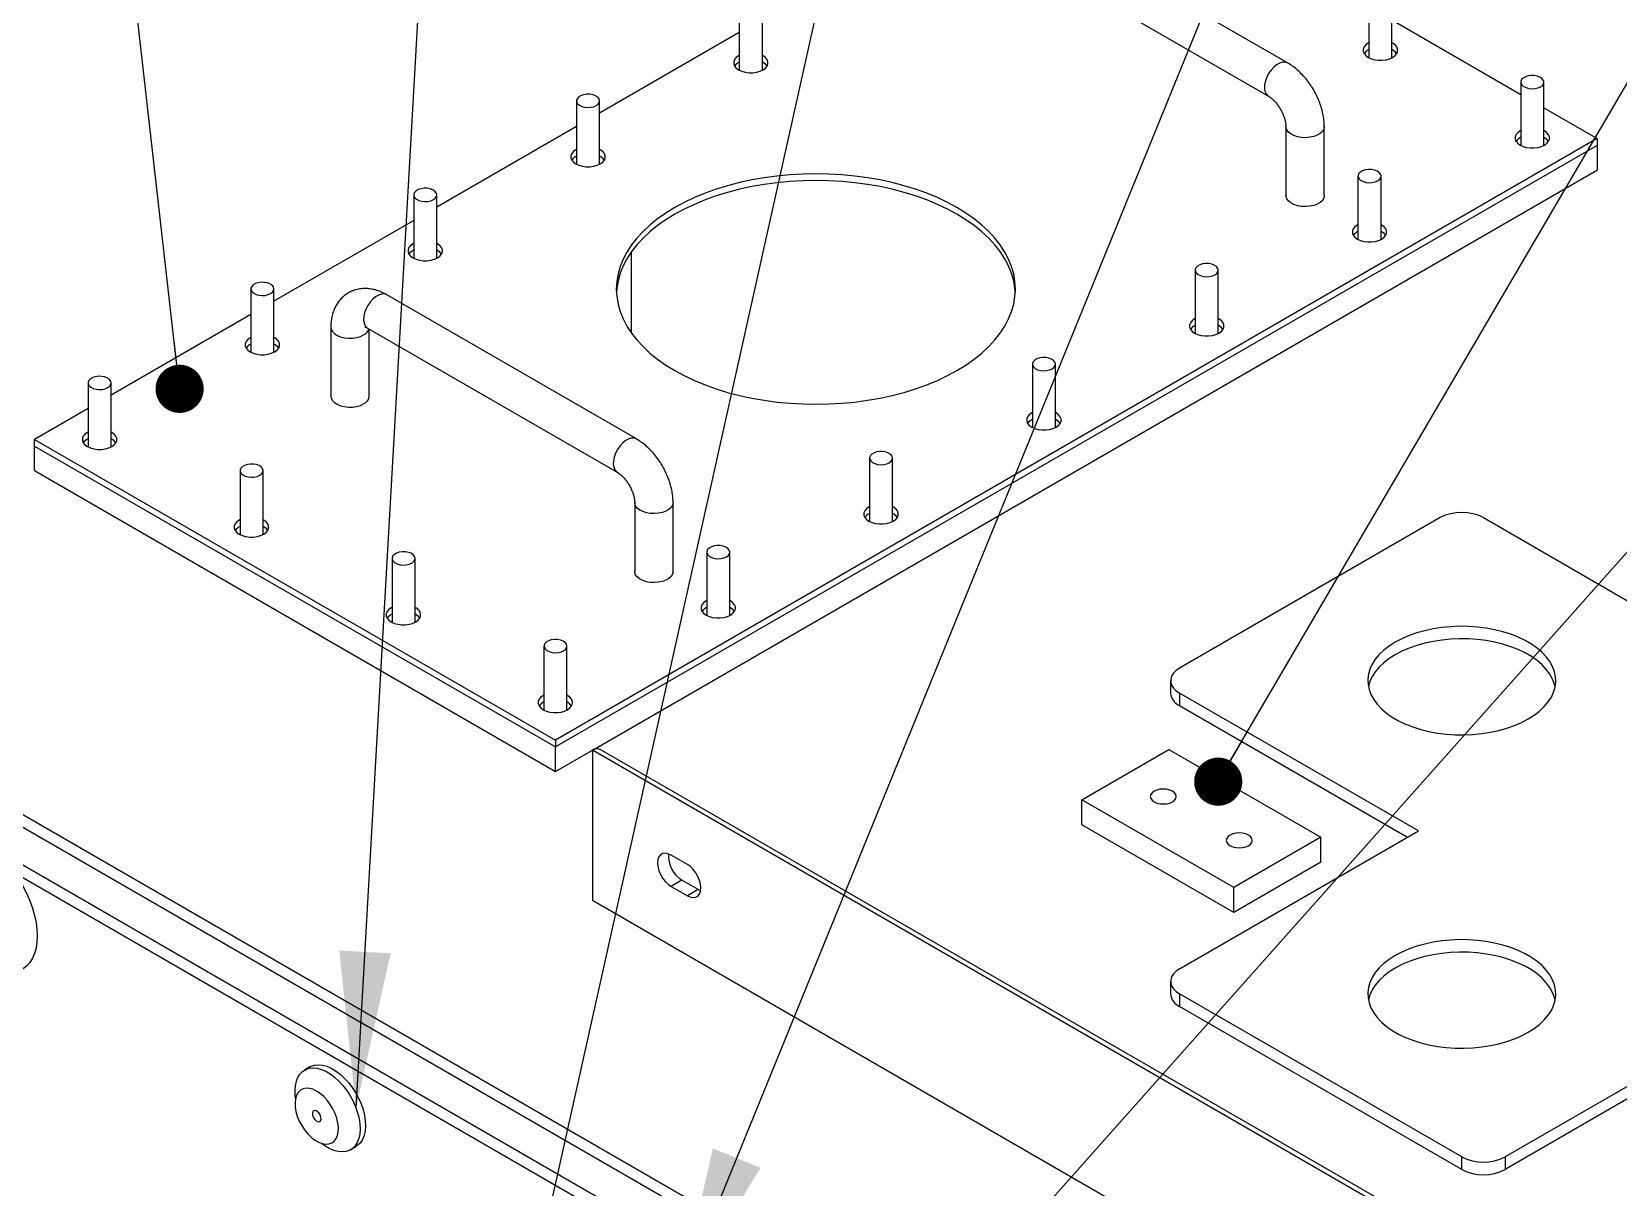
# Model space of a CAD drawing. Header units: inches. Extents: x 1 to 529, y 1 to 374.
# Drawn here: x 47.79 to 75.35, y 303.55 to 323.62 of the extents above; entities that cross this region are included whole.
import ezdxf

# ---------------------------------------------------------------- set-up
doc = ezdxf.new("R2010")
doc.units = ezdxf.units.IN
doc.header["$LTSCALE"] = 32
doc.header["$MEASUREMENT"] = 0
doc.layers.add('FORMAT', color=7, linetype='Continuous')
doc.dimstyles.new('SLDDIMSTYLE5', dxfattribs={"dimtxt": 0.18, "dimasz": 2.71875, "dimexe": 0, "dimexo": 0.0625, "dimgap": 0, "dimtad": 0, "dimtih": 1, "dimtoh": 1, "dimdec": 0, "dimrnd": 1e-09, "dimzin": 0, "dimdsep": 46, "dimtxsty": 'Standard', "dimsah": 1, "dimcen": 0.09, "dimadec": 0, "dimazin": 0, "dimtfac": 2.71875, "dimtdec": 0, "dimtofl": 0, "dimtmove": 0, "dimatfit": 3, "dimfxl": 0, "dimfrac": 2, "dimtolj": 1, "dimtzin": 0, "dimarcsym": 0})
doc.dimstyles.new('SLDDIMSTYLE6', dxfattribs={"dimtxt": 0.18, "dimasz": 0.836538, "dimexe": 0, "dimexo": 0.0625, "dimgap": 0, "dimtad": 0, "dimtih": 1, "dimtoh": 1, "dimdec": 0, "dimrnd": 1e-09, "dimzin": 0, "dimdsep": 46, "dimtxsty": 'Standard', "dimblk1": 'DOT', "dimblk2": 'DOT', "dimsah": 1, "dimcen": 0.09, "dimadec": 0, "dimazin": 0, "dimtfac": 0.836538, "dimtdec": 0, "dimtofl": 0, "dimtmove": 0, "dimatfit": 3, "dimldrblk": 'DOT', "dimfxl": 0, "dimfrac": 2, "dimtolj": 1, "dimtzin": 0, "dimarcsym": 0})

# ---------------------------------------------------------------- blocks, each defined once
blk = doc.blocks.new('Drawing View43')
at = {"color": 7, "linetype": 'Continuous', "lineweight": 25}
for p, q in [((27.258, 27.561), (22.921, 30.065)), ((22.588, 29.487), (26.925, 26.984)), ((28.67, 28.752), (28.67, 27.664)), ((29.07, 27.664), (29.07, 28.752)), ((17.733, 28.535), (17.733, 27.446)), ((18.133, 27.446), (18.133, 28.535)), ((29.07, 28.307), (31.31, 27.014)), ((17.733, 28.091), (15.305, 26.69)), ((18.145, 27.568), (18.133, 27.575)), ((29.082, 27.786), (29.07, 27.793)), ((31.31, 27.228), (31.31, 26.14)), ((31.71, 26.14), (31.71, 27.228)), ((14.905, 26.902), (14.905, 25.813)), ((15.305, 25.813), (15.305, 26.902)), ((31.71, 26.783), (32.639, 26.247)), ((14.905, 26.459), (12.476, 25.057)), ((32.639, 26.247), (14.537, 15.796)), ((27.23, 26.456), (27.23, 25.258)), ((27.896, 25.258), (27.896, 26.456)), ((31.722, 26.262), (31.71, 26.269)), ((32.639, 26.247), (32.639, 26.129)), ((32.639, 26.129), (14.537, 15.679)), ((15.317, 25.936), (15.305, 25.942)), ((32.641, 26.14), (32.639, 26.141)), ((32.639, 26.139), (32.641, 26.14)), ((32.641, 25.704), (32.641, 26.14)), ((15.192, 15.631), (32.641, 25.704)), ((28.481, 25.596), (28.481, 24.507)), ((28.881, 24.507), (28.881, 25.596)), ((12.076, 25.269), (12.076, 24.18)), ((12.476, 24.18), (12.476, 25.269)), ((26.984, 1.974), (-12.991, 25.051)), ((26.984, 1.756), (-12.991, 24.833)), ((12.076, 24.826), (9.648, 23.424)), ((28.893, 24.629), (28.881, 24.636)), ((12.488, 24.303), (12.476, 24.309)), ((15.859, 22.87), (15.859, 24.281)), ((-13.085, 24.235), (25.947, 1.702)), ((-13.085, 24.017), (25.947, 1.484)), ((25.653, 23.963), (25.653, 22.874)), ((26.053, 22.874), (26.053, 23.963)), ((9.248, 23.636), (9.248, 22.548)), ((9.648, 22.548), (9.648, 23.636)), ((15.944, 21.03), (11.608, 23.533)), ((9.248, 23.193), (6.819, 21.791)), ((10.636, 22.973), (10.636, 21.775)), ((11.274, 22.956), (15.611, 20.452)), ((11.303, 21.775), (11.303, 22.94)), ((26.065, 22.997), (26.053, 23.003)), ((9.66, 22.67), (9.648, 22.677)), ((22.824, 22.33), (22.824, 21.241)), ((23.224, 21.241), (23.224, 22.33)), ((6.419, 22.003), (6.419, 20.915)), ((6.819, 20.915), (6.819, 22.003)), ((6.419, 21.56), (5.486, 21.022)), ((23.236, 21.364), (23.224, 21.37)), ((5.486, 20.904), (5.486, 21.022)), ((5.486, 21.022), (14.537, 15.796)), ((6.83, 21.027), (6.819, 21.033)), ((5.486, 20.904), (14.537, 15.679)), ((5.488, 20.479), (5.488, 20.903)), ((19.996, 20.697), (19.996, 19.608)), ((20.396, 19.608), (20.396, 20.697)), ((5.488, 20.479), (14.539, 15.254)), ((9.059, 20.479), (9.059, 19.391)), ((9.459, 19.391), (9.459, 20.479)), ((15.916, 19.925), (15.916, 18.727)), ((16.583, 18.727), (16.583, 19.925)), ((20.408, 19.731), (20.396, 19.738)), ((29.907, 19.663), (25.381, 17.05)), ((30.661, 19.663), (34.809, 17.268)), ((9.47, 19.503), (9.459, 19.509)), ((17.167, 19.064), (17.167, 17.976)), ((17.567, 17.976), (17.567, 19.064)), ((11.699, 18.955), (11.699, 17.867)), ((12.099, 17.867), (12.099, 18.955)), ((12.11, 17.979), (12.099, 17.985)), ((17.58, 18.098), (17.567, 18.105)), ((14.339, 17.432), (14.339, 16.343)), ((14.739, 16.343), (14.739, 17.432)), ((25.225, 16.833), (25.225, 16.615)), ((29.53, 14.22), (25.381, 16.615)), ((25.381, 16.615), (25.381, 16.397)), ((14.749, 16.455), (14.739, 16.461)), ((25.381, 16.397), (29.341, 14.111)), ((44.615, 16.397), (31.038, 8.56)), ((44.615, 16.179), (31.038, 8.342)), ((14.537, 15.796), (14.537, 15.679)), ((14.539, 15.254), (14.539, 15.68)), ((14.539, 15.254), (15.18, 15.624)), ((28.757, 7.787), (15.18, 15.625)), ((15.18, 15.625), (15.18, 13.012)), ((28.757, 7.787), (15.18, 15.625)), ((15.18, 15.625), (15.18, 15.625)), ((28.89, 7.8), (15.313, 15.638)), ((23.684, 14.764), (25.193, 15.635)), ((25.193, 15.635), (27.833, 14.111)), ((23.684, 14.329), (23.684, 14.764)), ((26.324, 13.24), (23.684, 14.764)), ((26.324, 12.805), (23.684, 14.329)), ((25.381, 11.825), (29.53, 14.22)), ((27.833, 14.111), (26.324, 13.24)), ((27.833, 13.676), (27.833, 14.111)), ((16.83, 13.638), (16.547, 13.801)), ((27.833, 13.676), (26.324, 12.805)), ((16.736, 13.366), (16.547, 13.257)), ((16.547, 13.257), (16.83, 13.094)), ((17.019, 13.202), (16.736, 13.366)), ((26.324, 12.805), (26.324, 13.24)), ((28.757, 5.174), (15.18, 13.012)), ((17.019, 13.202), (16.83, 13.094)), ((17.062, 13.182), (17.019, 13.202)), ((25.225, 11.608), (25.225, 11.39)), ((30.284, 8.56), (25.381, 11.39)), ((25.381, 11.39), (25.381, 11.172)), ((30.284, 8.342), (25.381, 11.172)), ((10.274, 10.123), (10.179, 10.068)), ((10.979, 8.683), (11.073, 8.737)), ((30.284, 8.342), (30.284, 8.56)), ((31.038, 8.56), (31.038, 8.342))]:
    blk.add_line(p, q, dxfattribs=at)
at = {"color": 7, "linetype": 'Continuous', "lineweight": 25, "flags": 128}
for points in [[(28.67, 27.91), (28.658, 27.903), (28.616, 27.873), (28.587, 27.838), (28.572, 27.8), (28.572, 27.761), (28.587, 27.724), (28.616, 27.689), (28.658, 27.658)], [(28.658, 27.658), (28.71, 27.634), (28.771, 27.617), (28.836, 27.609), (28.903, 27.609), (28.969, 27.617), (29.029, 27.634), (29.082, 27.658), (29.124, 27.689), (29.153, 27.724), (29.168, 27.761), (29.168, 27.8), (29.153, 27.838), (29.124, 27.873), (29.082, 27.903), (29.07, 27.91)], [(17.733, 27.692), (17.721, 27.686), (17.679, 27.655), (17.65, 27.62), (17.635, 27.582), (17.635, 27.544), (17.65, 27.506), (17.679, 27.471), (17.721, 27.441)], [(17.721, 27.441), (17.774, 27.416), (17.834, 27.4), (17.9, 27.391), (17.967, 27.391), (18.032, 27.4), (18.093, 27.416), (18.145, 27.441), (18.187, 27.471), (18.216, 27.506), (18.231, 27.544), (18.231, 27.582), (18.216, 27.62), (18.187, 27.655), (18.145, 27.686), (18.133, 27.692)], [(18.215, 27.505), (18.187, 27.538), (18.145, 27.568)], [(27.259, 27.561), (27.254, 27.564), (27.213, 27.576), (27.167, 27.574), (27.117, 27.558), (27.066, 27.528), (27.016, 27.487), (26.97, 27.435), (26.929, 27.376), (26.896, 27.312), (26.873, 27.247), (26.859, 27.182), (26.856, 27.122), (26.864, 27.068), (26.883, 27.025), (26.912, 26.992), (26.924, 26.984)], [(28.67, 27.664), (28.67, 27.66), (28.671, 27.651)], [(29.069, 27.651), (29.069, 27.652), (29.07, 27.664)], [(29.152, 27.722), (29.124, 27.756), (29.082, 27.786)], [(17.733, 27.446), (17.733, 27.442), (17.734, 27.433)], [(18.132, 27.433), (18.132, 27.434), (18.133, 27.446)], [(31.651, 27.147), (31.684, 27.172), (31.704, 27.201), (31.709, 27.232), (31.7, 27.263), (31.677, 27.292), (31.641, 27.315), (31.595, 27.333), (31.544, 27.342), (31.489, 27.343), (31.436, 27.336), (31.389, 27.32), (31.35, 27.298), (31.324, 27.271), (31.311, 27.24), (31.312, 27.209), (31.329, 27.179), (31.359, 27.153), (31.4, 27.132), (31.449, 27.118), (31.503, 27.113), (31.557, 27.116), (31.608, 27.128), (31.651, 27.147)], [(15.246, 26.82), (15.279, 26.845), (15.299, 26.875), (15.305, 26.906), (15.295, 26.937), (15.272, 26.965), (15.236, 26.989), (15.191, 27.006), (15.139, 27.016), (15.084, 27.017), (15.031, 27.009), (14.984, 26.994), (14.945, 26.972), (14.919, 26.944), (14.906, 26.914), (14.908, 26.882), (14.924, 26.852), (14.954, 26.826), (14.995, 26.805), (15.044, 26.792), (15.098, 26.786), (15.152, 26.79), (15.203, 26.801), (15.246, 26.82)], [(27.896, 26.457), (27.896, 26.451), (27.886, 26.409), (27.862, 26.37), (27.823, 26.335), (27.772, 26.306), (27.711, 26.283), (27.643, 26.269), (27.572, 26.263), (27.5, 26.267), (27.431, 26.279), (27.368, 26.3), (27.315, 26.327), (27.273, 26.361), (27.244, 26.399), (27.231, 26.44), (27.23, 26.455)], [(31.31, 26.386), (31.297, 26.379), (31.256, 26.349), (31.226, 26.314), (31.211, 26.276), (31.211, 26.237), (31.226, 26.2), (31.256, 26.165), (31.297, 26.134)], [(31.297, 26.134), (31.35, 26.11), (31.411, 26.093), (31.476, 26.085), (31.543, 26.085), (31.609, 26.093), (31.669, 26.11), (31.722, 26.134), (31.764, 26.165), (31.793, 26.2), (31.808, 26.237), (31.808, 26.276), (31.793, 26.314), (31.764, 26.349), (31.722, 26.379), (31.71, 26.386)], [(31.792, 26.198), (31.764, 26.232), (31.722, 26.262)], [(14.905, 26.059), (14.893, 26.053), (14.851, 26.022), (14.822, 25.987), (14.807, 25.95), (14.807, 25.911), (14.822, 25.873), (14.851, 25.838), (14.893, 25.808)], [(14.893, 25.808), (14.945, 25.784), (15.006, 25.767), (15.071, 25.758), (15.138, 25.758), (15.204, 25.767), (15.264, 25.784), (15.317, 25.808), (15.359, 25.838), (15.388, 25.873), (15.403, 25.911), (15.403, 25.95), (15.388, 25.987), (15.359, 26.022), (15.317, 26.053), (15.305, 26.059)], [(15.387, 25.872), (15.359, 25.905), (15.317, 25.936)], [(31.31, 26.14), (31.31, 26.136), (31.311, 26.127)], [(31.708, 26.127), (31.709, 26.128), (31.71, 26.14)], [(14.905, 25.813), (14.905, 25.809), (14.906, 25.801)], [(15.304, 25.801), (15.304, 25.801), (15.305, 25.813)], [(16.612, 22.219), (16.777, 22.129), (16.952, 22.046), (17.137, 21.97), (17.329, 21.901), (17.53, 21.839), (17.736, 21.785), (17.948, 21.739), (18.166, 21.701), (18.386, 21.671), (18.61, 21.65), (18.836, 21.637), (19.063, 21.633), (19.29, 21.637), (19.515, 21.65), (19.739, 21.671), (19.96, 21.701), (20.177, 21.739), (20.389, 21.785), (20.596, 21.839), (20.796, 21.901), (20.989, 21.97), (21.173, 22.046), (21.349, 22.129), (21.514, 22.219), (21.669, 22.314), (21.813, 22.416), (21.945, 22.522), (22.065, 22.633), (22.172, 22.749), (22.266, 22.868), (22.346, 22.991), (22.411, 23.116), (22.463, 23.244), (22.5, 23.373), (22.522, 23.503), (22.529, 23.634), (22.522, 23.765), (22.5, 23.895), (22.463, 24.024), (22.411, 24.152), (22.346, 24.277), (22.266, 24.4), (22.172, 24.519), (22.065, 24.635), (21.945, 24.746), (21.813, 24.852), (21.669, 24.954), (21.514, 25.049), (21.349, 25.139), (21.173, 25.222), (20.989, 25.298), (20.796, 25.367), (20.596, 25.429), (20.389, 25.483), (20.177, 25.529), (19.96, 25.567), (19.739, 25.597), (19.515, 25.618), (19.29, 25.631), (19.063, 25.635), (18.836, 25.631), (18.61, 25.618), (18.386, 25.597), (18.166, 25.567), (17.948, 25.529), (17.736, 25.483), (17.53, 25.429), (17.329, 25.367), (17.137, 25.298), (16.952, 25.222), (16.777, 25.139), (16.612, 25.049), (16.456, 24.954), (16.313, 24.852), (16.18, 24.746), (16.061, 24.635), (15.954, 24.519), (15.86, 24.4), (15.78, 24.277), (15.714, 24.152), (15.663, 24.024), (15.626, 23.895), (15.604, 23.765), (15.596, 23.634), (15.604, 23.503), (15.626, 23.373), (15.663, 23.244), (15.714, 23.116), (15.78, 22.991), (15.86, 22.868), (15.954, 22.749), (16.061, 22.633), (16.18, 22.522), (16.313, 22.416), (16.456, 22.314), (16.612, 22.219)], [(28.823, 25.514), (28.855, 25.539), (28.875, 25.568), (28.881, 25.6), (28.872, 25.631), (28.848, 25.659), (28.813, 25.683), (28.767, 25.7), (28.715, 25.709), (28.661, 25.71), (28.608, 25.703), (28.56, 25.688), (28.522, 25.665), (28.495, 25.638), (28.482, 25.607), (28.484, 25.576), (28.501, 25.546), (28.53, 25.52), (28.571, 25.499), (28.621, 25.486), (28.674, 25.48), (28.729, 25.483), (28.779, 25.495), (28.823, 25.514)], [(12.418, 25.187), (12.451, 25.212), (12.471, 25.242), (12.476, 25.273), (12.467, 25.304), (12.444, 25.332), (12.408, 25.356), (12.362, 25.373), (12.31, 25.383), (12.256, 25.384), (12.203, 25.376), (12.155, 25.361), (12.117, 25.339), (12.09, 25.311), (12.077, 25.281), (12.079, 25.249), (12.096, 25.219), (12.126, 25.193), (12.167, 25.173), (12.216, 25.159), (12.269, 25.154), (12.324, 25.157), (12.374, 25.168), (12.418, 25.187)], [(22.528, 23.575), (22.522, 23.648), (22.5, 23.778), (22.463, 23.907), (22.411, 24.035), (22.346, 24.16), (22.266, 24.283), (22.172, 24.402), (22.065, 24.518), (21.945, 24.629), (21.813, 24.735), (21.669, 24.836), (21.514, 24.932), (21.349, 25.022), (21.173, 25.105), (20.989, 25.181), (20.796, 25.25), (20.596, 25.312), (20.389, 25.366), (20.177, 25.412), (19.96, 25.45), (19.739, 25.48), (19.515, 25.501), (19.29, 25.514), (19.063, 25.518), (18.836, 25.514), (18.61, 25.501), (18.386, 25.48), (18.166, 25.45), (17.948, 25.412), (17.736, 25.366), (17.53, 25.312), (17.329, 25.25), (17.137, 25.181), (16.952, 25.105), (16.777, 25.022), (16.612, 24.932), (16.456, 24.836), (16.313, 24.735), (16.18, 24.629), (16.061, 24.518), (15.954, 24.402), (15.86, 24.283), (15.78, 24.16), (15.714, 24.035), (15.663, 23.907), (15.626, 23.778), (15.604, 23.648), (15.598, 23.575)], [(27.896, 25.258), (27.896, 25.253), (27.886, 25.212), (27.862, 25.173), (27.823, 25.138), (27.772, 25.108), (27.711, 25.086), (27.643, 25.072), (27.572, 25.066), (27.5, 25.069), (27.431, 25.081), (27.368, 25.102), (27.315, 25.13), (27.273, 25.164), (27.244, 25.202), (27.231, 25.243), (27.23, 25.258)], [(28.481, 24.753), (28.469, 24.746), (28.427, 24.716), (28.398, 24.681), (28.383, 24.643), (28.383, 24.605), (28.398, 24.567), (28.427, 24.532), (28.469, 24.502)], [(28.469, 24.502), (28.522, 24.477), (28.582, 24.461), (28.648, 24.452), (28.715, 24.452), (28.78, 24.461), (28.841, 24.477), (28.893, 24.502), (28.935, 24.532), (28.964, 24.567), (28.979, 24.605), (28.979, 24.643), (28.964, 24.681), (28.935, 24.716), (28.893, 24.746), (28.881, 24.753)], [(28.963, 24.565), (28.935, 24.599), (28.893, 24.629)], [(12.076, 24.427), (12.064, 24.42), (12.022, 24.39), (11.993, 24.355), (11.978, 24.317), (11.978, 24.278), (11.993, 24.24), (12.022, 24.205), (12.064, 24.175)], [(12.064, 24.175), (12.117, 24.151), (12.177, 24.134), (12.243, 24.125), (12.31, 24.125), (12.375, 24.134), (12.436, 24.151), (12.488, 24.175), (12.53, 24.205), (12.559, 24.24), (12.574, 24.278), (12.574, 24.317), (12.559, 24.355), (12.53, 24.39), (12.488, 24.42), (12.476, 24.427)], [(12.559, 24.239), (12.53, 24.272), (12.488, 24.303)], [(28.481, 24.507), (28.481, 24.503), (28.482, 24.494)], [(28.88, 24.494), (28.88, 24.495), (28.881, 24.507)], [(12.076, 24.18), (12.076, 24.176), (12.077, 24.168)], [(12.475, 24.168), (12.475, 24.169), (12.476, 24.18)], [(25.994, 23.881), (26.027, 23.906), (26.047, 23.935), (26.053, 23.967), (26.043, 23.998), (26.02, 24.026), (25.984, 24.05), (25.939, 24.067), (25.887, 24.077), (25.832, 24.078), (25.779, 24.07), (25.732, 24.055), (25.693, 24.033), (25.667, 24.005), (25.654, 23.975), (25.656, 23.943), (25.672, 23.913), (25.702, 23.887), (25.743, 23.866), (25.792, 23.853), (25.846, 23.847), (25.9, 23.851), (25.951, 23.862), (25.994, 23.881)], [(9.589, 23.555), (9.622, 23.58), (9.642, 23.609), (9.648, 23.64), (9.638, 23.671), (9.615, 23.7), (9.579, 23.723), (9.534, 23.74), (9.482, 23.75), (9.427, 23.751), (9.374, 23.744), (9.327, 23.728), (9.288, 23.706), (9.262, 23.679), (9.249, 23.648), (9.251, 23.617), (9.267, 23.587), (9.297, 23.56), (9.338, 23.54), (9.387, 23.526), (9.441, 23.521), (9.495, 23.524), (9.546, 23.536), (9.589, 23.555)], [(11.608, 23.533), (11.603, 23.536), (11.562, 23.548), (11.516, 23.546), (11.466, 23.53), (11.415, 23.501), (11.366, 23.459), (11.319, 23.408), (11.279, 23.349), (11.246, 23.285), (11.222, 23.219), (11.208, 23.154), (11.206, 23.094), (11.214, 23.041), (11.233, 22.997), (11.261, 22.965), (11.274, 22.956)], [(10.636, 22.972), (10.642, 22.936), (10.663, 22.896), (10.699, 22.86), (10.747, 22.829), (10.805, 22.805), (10.872, 22.789), (10.942, 22.781), (11.014, 22.782), (11.084, 22.792), (11.149, 22.81), (11.205, 22.836)], [(25.653, 23.12), (25.641, 23.114), (25.599, 23.083), (25.57, 23.048), (25.555, 23.011), (25.555, 22.972), (25.57, 22.934), (25.599, 22.899), (25.641, 22.869)], [(25.641, 22.869), (25.693, 22.845), (25.754, 22.828), (25.819, 22.819), (25.886, 22.819), (25.952, 22.828), (26.012, 22.845), (26.065, 22.869), (26.107, 22.899), (26.136, 22.934), (26.151, 22.972), (26.151, 23.011), (26.136, 23.048), (26.107, 23.083), (26.065, 23.114), (26.053, 23.12)], [(26.135, 22.933), (26.107, 22.966), (26.065, 22.997)], [(9.248, 22.794), (9.236, 22.787), (9.194, 22.757), (9.165, 22.722), (9.15, 22.684), (9.15, 22.645), (9.165, 22.607), (9.194, 22.573), (9.236, 22.542)], [(9.236, 22.542), (9.288, 22.518), (9.349, 22.501), (9.414, 22.493), (9.481, 22.493), (9.547, 22.501), (9.607, 22.518), (9.66, 22.542), (9.702, 22.573), (9.731, 22.607), (9.746, 22.645), (9.746, 22.684), (9.731, 22.722), (9.702, 22.757), (9.66, 22.787), (9.648, 22.794)], [(9.73, 22.606), (9.702, 22.64), (9.66, 22.67)], [(25.653, 22.874), (25.653, 22.87), (25.654, 22.862)], [(26.052, 22.862), (26.052, 22.862), (26.053, 22.874)], [(9.248, 22.548), (9.248, 22.544), (9.249, 22.535)], [(9.647, 22.535), (9.647, 22.536), (9.648, 22.548)], [(23.166, 22.248), (23.199, 22.273), (23.219, 22.303), (23.224, 22.334), (23.215, 22.365), (23.192, 22.393), (23.156, 22.417), (23.11, 22.434), (23.058, 22.444), (23.004, 22.445), (22.951, 22.437), (22.903, 22.422), (22.865, 22.4), (22.838, 22.372), (22.825, 22.342), (22.827, 22.31), (22.844, 22.28), (22.874, 22.254), (22.915, 22.233), (22.964, 22.22), (23.017, 22.215), (23.072, 22.218), (23.122, 22.229), (23.166, 22.248)], [(6.761, 21.922), (6.794, 21.947), (6.814, 21.976), (6.819, 22.007), (6.81, 22.038), (6.787, 22.067), (6.751, 22.09), (6.705, 22.108), (6.653, 22.117), (6.599, 22.118), (6.546, 22.111), (6.499, 22.095), (6.46, 22.073), (6.433, 22.046), (6.42, 22.015), (6.422, 21.984), (6.439, 21.954), (6.469, 21.928), (6.51, 21.907), (6.559, 21.893), (6.613, 21.888), (6.667, 21.891), (6.717, 21.903), (6.761, 21.922)], [(10.636, 21.775), (10.642, 21.739), (10.663, 21.699), (10.699, 21.663), (10.747, 21.632), (10.805, 21.607), (10.872, 21.591), (10.942, 21.583), (11.014, 21.584), (11.084, 21.594), (11.149, 21.613), (11.205, 21.639)], [(22.824, 21.487), (22.812, 21.481), (22.77, 21.451), (22.741, 21.416), (22.726, 21.378), (22.726, 21.339), (22.741, 21.301), (22.77, 21.266), (22.812, 21.236)], [(22.812, 21.236), (22.865, 21.212), (22.925, 21.195), (22.991, 21.186), (23.058, 21.186), (23.123, 21.195), (23.184, 21.212), (23.236, 21.236), (23.278, 21.266), (23.307, 21.301), (23.322, 21.339), (23.322, 21.378), (23.307, 21.416), (23.278, 21.451), (23.236, 21.481), (23.224, 21.487)], [(22.824, 21.241), (22.824, 21.237), (22.825, 21.229)], [(23.223, 21.229), (23.223, 21.229), (23.224, 21.241)], [(23.307, 21.3), (23.278, 21.333), (23.236, 21.364)], [(6.419, 21.151), (6.406, 21.144), (6.364, 21.114), (6.335, 21.079), (6.32, 21.041), (6.32, 21.002), (6.335, 20.964), (6.364, 20.929), (6.406, 20.899)], [(6.406, 20.899), (6.458, 20.875), (6.519, 20.858), (6.584, 20.849), (6.651, 20.849), (6.717, 20.858), (6.777, 20.875), (6.83, 20.899), (6.872, 20.929), (6.901, 20.964), (6.916, 21.002), (6.916, 21.041), (6.901, 21.079), (6.872, 21.114), (6.83, 21.144), (6.819, 21.15)], [(6.9, 20.963), (6.872, 20.997), (6.83, 21.027)], [(15.945, 21.029), (15.94, 21.032), (15.899, 21.044), (15.853, 21.042), (15.803, 21.026), (15.752, 20.997), (15.703, 20.956), (15.656, 20.904), (15.616, 20.845), (15.583, 20.781), (15.559, 20.715), (15.545, 20.651), (15.542, 20.59), (15.551, 20.537), (15.57, 20.493), (15.598, 20.461), (15.61, 20.453)], [(6.419, 20.915), (6.42, 20.911), (6.424, 20.889)], [(6.815, 20.891), (6.818, 20.903), (6.819, 20.915)], [(20.337, 20.616), (20.37, 20.641), (20.39, 20.67), (20.396, 20.701), (20.387, 20.732), (20.363, 20.76), (20.327, 20.784), (20.282, 20.801), (20.23, 20.811), (20.175, 20.812), (20.123, 20.805), (20.075, 20.789), (20.037, 20.767), (20.01, 20.74), (19.997, 20.709), (19.999, 20.678), (20.015, 20.648), (20.045, 20.621), (20.086, 20.601), (20.135, 20.587), (20.189, 20.582), (20.243, 20.585), (20.294, 20.597), (20.337, 20.616)], [(9.401, 20.398), (9.434, 20.423), (9.454, 20.452), (9.459, 20.483), (9.45, 20.514), (9.427, 20.543), (9.391, 20.566), (9.345, 20.584), (9.293, 20.593), (9.239, 20.594), (9.186, 20.587), (9.138, 20.571), (9.1, 20.549), (9.073, 20.522), (9.06, 20.491), (9.062, 20.46), (9.079, 20.43), (9.109, 20.404), (9.15, 20.383), (9.199, 20.369), (9.252, 20.364), (9.307, 20.367), (9.357, 20.379), (9.401, 20.398)], [(16.583, 19.925), (16.582, 19.919), (16.573, 19.878), (16.548, 19.839), (16.509, 19.804), (16.458, 19.775), (16.397, 19.752), (16.33, 19.738), (16.258, 19.732), (16.186, 19.736), (16.118, 19.748), (16.055, 19.768), (16.001, 19.796), (15.959, 19.83), (15.931, 19.868), (15.917, 19.909), (15.916, 19.923)], [(19.996, 19.855), (19.984, 19.848), (19.942, 19.818), (19.913, 19.783), (19.898, 19.745), (19.898, 19.706), (19.913, 19.668), (19.942, 19.633), (19.984, 19.603)], [(19.984, 19.603), (20.036, 19.579), (20.097, 19.562), (20.162, 19.553), (20.229, 19.553), (20.295, 19.562), (20.355, 19.579), (20.408, 19.603), (20.45, 19.633), (20.479, 19.668), (20.494, 19.706), (20.494, 19.745), (20.479, 19.783), (20.45, 19.818), (20.408, 19.848), (20.396, 19.855)], [(9.059, 19.628), (9.045, 19.62), (9.004, 19.59), (8.974, 19.555), (8.959, 19.517), (8.959, 19.478), (8.974, 19.44), (9.004, 19.405), (9.045, 19.375)], [(9.045, 19.375), (9.098, 19.351), (9.159, 19.334), (9.224, 19.325), (9.291, 19.325), (9.357, 19.334), (9.417, 19.351), (9.47, 19.375), (9.512, 19.405), (9.541, 19.44), (9.556, 19.478), (9.556, 19.517), (9.541, 19.555), (9.512, 19.59), (9.47, 19.62), (9.459, 19.626)], [(19.996, 19.608), (19.996, 19.604), (19.997, 19.596)], [(20.395, 19.596), (20.395, 19.597), (20.396, 19.608)], [(20.478, 19.667), (20.45, 19.701), (20.408, 19.731)], [(9.059, 19.391), (9.059, 19.387), (9.064, 19.365)], [(9.455, 19.367), (9.458, 19.379), (9.459, 19.391)], [(9.54, 19.439), (9.512, 19.473), (9.47, 19.503)], [(12.041, 18.874), (12.073, 18.899), (12.093, 18.928), (12.099, 18.959), (12.09, 18.99), (12.066, 19.019), (12.031, 19.043), (11.985, 19.06), (11.933, 19.069), (11.879, 19.07), (11.826, 19.063), (11.778, 19.047), (11.74, 19.025), (11.713, 18.998), (11.7, 18.967), (11.702, 18.936), (11.719, 18.906), (11.748, 18.88), (11.789, 18.859), (11.839, 18.845), (11.892, 18.84), (11.947, 18.843), (11.997, 18.855), (12.041, 18.874)], [(17.509, 18.983), (17.542, 19.008), (17.562, 19.037), (17.567, 19.068), (17.558, 19.099), (17.535, 19.128), (17.499, 19.151), (17.453, 19.169), (17.401, 19.178), (17.347, 19.179), (17.294, 19.172), (17.247, 19.156), (17.208, 19.134), (17.181, 19.107), (17.168, 19.076), (17.17, 19.045), (17.187, 19.015), (17.217, 18.988), (17.258, 18.968), (17.307, 18.954), (17.361, 18.949), (17.415, 18.952), (17.465, 18.964), (17.509, 18.983)], [(16.583, 18.727), (16.582, 18.722), (16.573, 18.681), (16.548, 18.642), (16.509, 18.606), (16.458, 18.577), (16.397, 18.555), (16.33, 18.54), (16.258, 18.535), (16.186, 18.538), (16.118, 18.55), (16.055, 18.571), (16.001, 18.598), (15.959, 18.632), (15.931, 18.671), (15.917, 18.711), (15.916, 18.727)], [(17.167, 18.222), (17.155, 18.215), (17.113, 18.185), (17.084, 18.15), (17.069, 18.112), (17.069, 18.073), (17.084, 18.036), (17.113, 18.001), (17.155, 17.97)], [(17.155, 17.97), (17.208, 17.946), (17.268, 17.929), (17.334, 17.921), (17.401, 17.921), (17.467, 17.929), (17.527, 17.946), (17.58, 17.97), (17.621, 18.001), (17.651, 18.036), (17.666, 18.073), (17.666, 18.112), (17.651, 18.15), (17.621, 18.185), (17.58, 18.215), (17.567, 18.222)], [(11.699, 18.104), (11.685, 18.096), (11.643, 18.066), (11.614, 18.031), (11.599, 17.993), (11.599, 17.954), (11.614, 17.916), (11.643, 17.881), (11.685, 17.851)], [(11.685, 17.851), (11.738, 17.827), (11.798, 17.81), (11.864, 17.801), (11.931, 17.801), (11.997, 17.81), (12.057, 17.827), (12.11, 17.851), (12.151, 17.881), (12.181, 17.916), (12.196, 17.954), (12.196, 17.993), (12.181, 18.031), (12.151, 18.066), (12.11, 18.096), (12.099, 18.102)], [(12.18, 17.915), (12.151, 17.949), (12.11, 17.979)], [(17.167, 17.976), (17.168, 17.972), (17.169, 17.963)], [(17.566, 17.963), (17.566, 17.964), (17.567, 17.976)], [(17.65, 18.034), (17.621, 18.068), (17.58, 18.098)], [(11.699, 17.867), (11.699, 17.863), (11.704, 17.841)], [(12.095, 17.843), (12.098, 17.855), (12.099, 17.867)], [(31.439, 16.166), (31.543, 16.232), (31.637, 16.304), (31.717, 16.381), (31.785, 16.461), (31.84, 16.546), (31.88, 16.632), (31.906, 16.721), (31.917, 16.81), (31.913, 16.9), (31.895, 16.989), (31.862, 17.077), (31.814, 17.162), (31.753, 17.245), (31.679, 17.323), (31.591, 17.398), (31.493, 17.467), (31.383, 17.53), (31.263, 17.587), (31.134, 17.638), (30.998, 17.681), (30.855, 17.716), (30.707, 17.743), (30.555, 17.762), (30.4, 17.773), (30.245, 17.775), (30.09, 17.769), (29.937, 17.754), (29.787, 17.731), (29.641, 17.699), (29.501, 17.66), (29.368, 17.613), (29.244, 17.56), (29.129, 17.499), (29.024, 17.433), (28.931, 17.361), (28.85, 17.285), (28.782, 17.204), (28.728, 17.12), (28.688, 17.033), (28.662, 16.945), (28.651, 16.855), (28.655, 16.765), (28.673, 16.676), (28.706, 16.589), (28.754, 16.503), (28.815, 16.421), (28.889, 16.342), (28.976, 16.268), (29.075, 16.198), (29.185, 16.135), (29.305, 16.078), (29.434, 16.027), (29.57, 15.984), (29.713, 15.949), (29.861, 15.922), (30.013, 15.903), (30.167, 15.892), (30.323, 15.89), (30.478, 15.896), (30.631, 15.911), (30.781, 15.934), (30.927, 15.966), (31.067, 16.005), (31.199, 16.052), (31.324, 16.106), (31.439, 16.166)], [(14.68, 17.35), (14.713, 17.375), (14.733, 17.404), (14.739, 17.435), (14.73, 17.466), (14.706, 17.495), (14.67, 17.519), (14.625, 17.536), (14.573, 17.545), (14.519, 17.546), (14.466, 17.539), (14.418, 17.524), (14.38, 17.501), (14.353, 17.474), (14.34, 17.443), (14.342, 17.412), (14.358, 17.382), (14.388, 17.356), (14.429, 17.335), (14.479, 17.321), (14.532, 17.316), (14.586, 17.319), (14.637, 17.331), (14.68, 17.35)], [(31.906, 16.724), (31.895, 16.771), (31.862, 16.859), (31.814, 16.944), (31.753, 17.027), (31.679, 17.106), (31.591, 17.18), (31.493, 17.249), (31.383, 17.313), (31.263, 17.37), (31.134, 17.42), (30.998, 17.463), (30.855, 17.498), (30.707, 17.526), (30.555, 17.545), (30.4, 17.555), (30.245, 17.558), (30.09, 17.551), (29.937, 17.536), (29.787, 17.513), (29.641, 17.482), (29.501, 17.442), (29.368, 17.396), (29.244, 17.342), (29.129, 17.282), (29.024, 17.215), (28.931, 17.143), (28.85, 17.067), (28.782, 16.986), (28.728, 16.902), (28.688, 16.815), (28.662, 16.727), (28.662, 16.724)], [(25.381, 17.05), (25.322, 17.009), (25.275, 16.963), (25.243, 16.912), (25.227, 16.859), (25.227, 16.806), (25.243, 16.753), (25.275, 16.702), (25.322, 16.656), (25.381, 16.615)], [(14.339, 16.58), (14.325, 16.572), (14.283, 16.542), (14.254, 16.507), (14.239, 16.469), (14.239, 16.43), (14.254, 16.392), (14.283, 16.357), (14.325, 16.327)], [(14.325, 16.327), (14.378, 16.303), (14.438, 16.286), (14.504, 16.278), (14.571, 16.278), (14.636, 16.286), (14.697, 16.303), (14.749, 16.327), (14.791, 16.357), (14.82, 16.392), (14.835, 16.43), (14.835, 16.469), (14.82, 16.507), (14.791, 16.542), (14.749, 16.572), (14.739, 16.578)], [(14.339, 16.343), (14.339, 16.339), (14.344, 16.317)], [(14.735, 16.319), (14.738, 16.331), (14.739, 16.343)], [(14.82, 16.391), (14.791, 16.425), (14.749, 16.455)], [(25.258, 14.727), (25.293, 14.754), (25.316, 14.785), (25.323, 14.819), (25.316, 14.852), (25.293, 14.884), (25.258, 14.911), (25.211, 14.931), (25.157, 14.944), (25.098, 14.949), (25.04, 14.944), (24.986, 14.931), (24.939, 14.911), (24.904, 14.884), (24.881, 14.852), (24.873, 14.819), (24.881, 14.785), (24.904, 14.754), (24.939, 14.727), (24.986, 14.706), (25.04, 14.693), (25.098, 14.689), (25.157, 14.693), (25.211, 14.706), (25.258, 14.727)], [(26.578, 13.965), (26.613, 13.992), (26.636, 14.023), (26.643, 14.057), (26.636, 14.09), (26.613, 14.122), (26.578, 14.149), (26.531, 14.169), (26.477, 14.182), (26.418, 14.187), (26.36, 14.182), (26.306, 14.169), (26.259, 14.149), (26.224, 14.122), (26.201, 14.09), (26.193, 14.057), (26.201, 14.023), (26.224, 13.992), (26.259, 13.965), (26.306, 13.944), (26.36, 13.931), (26.418, 13.927), (26.477, 13.931), (26.531, 13.944), (26.578, 13.965)], [(16.547, 13.801), (16.495, 13.825), (16.445, 13.833), (16.4, 13.827), (16.363, 13.805), (16.335, 13.77), (16.317, 13.722), (16.312, 13.665), (16.317, 13.601), (16.335, 13.534), (16.363, 13.466), (16.4, 13.401), (16.445, 13.343), (16.495, 13.294), (16.547, 13.257)], [(5.122, 13.506), (5.142, 13.479), (5.219, 13.367), (5.29, 13.249), (5.353, 13.128), (5.407, 13.004), (5.452, 12.878), (5.488, 12.754), (5.514, 12.631), (5.53, 12.511), (5.535, 12.396), (5.53, 12.288), (5.514, 12.186), (5.488, 12.093), (5.452, 12.01), (5.407, 11.937), (5.353, 11.876), (5.29, 11.827), (5.273, 11.816)], [(16.83, 13.094), (16.882, 13.07), (16.932, 13.062), (16.977, 13.068), (17.014, 13.09), (17.042, 13.125), (17.06, 13.173), (17.066, 13.23), (17.06, 13.294), (17.042, 13.361), (17.014, 13.429), (16.977, 13.494), (16.932, 13.552), (16.882, 13.601), (16.83, 13.638)], [(31.439, 10.723), (31.543, 10.79), (31.637, 10.861), (31.717, 10.938), (31.785, 11.019), (31.84, 11.103), (31.88, 11.189), (31.906, 11.278), (31.917, 11.367), (31.913, 11.457), (31.895, 11.546), (31.862, 11.634), (31.814, 11.719), (31.753, 11.802), (31.679, 11.881), (31.591, 11.955), (31.493, 12.024), (31.383, 12.088), (31.263, 12.145), (31.134, 12.195), (30.998, 12.238), (30.855, 12.273), (30.707, 12.301), (30.555, 12.32), (30.4, 12.33), (30.245, 12.333), (30.09, 12.326), (29.937, 12.311), (29.787, 12.288), (29.641, 12.257), (29.501, 12.217), (29.368, 12.171), (29.244, 12.117), (29.129, 12.057), (29.024, 11.99), (28.931, 11.918), (28.85, 11.842), (28.782, 11.761), (28.728, 11.677), (28.688, 11.59), (28.662, 11.502), (28.651, 11.412), (28.655, 11.323), (28.673, 11.234), (28.706, 11.146), (28.754, 11.06), (28.815, 10.978), (28.889, 10.899), (28.976, 10.825), (29.075, 10.756), (29.185, 10.692), (29.305, 10.635), (29.434, 10.585), (29.57, 10.542), (29.713, 10.506), (29.861, 10.479), (30.013, 10.46), (30.167, 10.449), (30.323, 10.447), (30.478, 10.454), (30.631, 10.469), (30.781, 10.492), (30.927, 10.523), (31.067, 10.562), (31.199, 10.609), (31.324, 10.663), (31.439, 10.723)], [(31.906, 11.281), (31.895, 11.329), (31.862, 11.416), (31.814, 11.502), (31.753, 11.584), (31.679, 11.663), (31.591, 11.737), (31.493, 11.806), (31.383, 11.87), (31.263, 11.927), (31.134, 11.977), (30.998, 12.02), (30.855, 12.056), (30.707, 12.083), (30.555, 12.102), (30.4, 12.113), (30.245, 12.115), (30.09, 12.108), (29.937, 12.094), (29.787, 12.07), (29.641, 12.039), (29.501, 12), (29.368, 11.953), (29.244, 11.899), (29.129, 11.839), (29.024, 11.772), (28.931, 11.701), (28.85, 11.624), (28.782, 11.543), (28.728, 11.459), (28.688, 11.373), (28.662, 11.284), (28.662, 11.281)], [(25.381, 11.825), (25.322, 11.784), (25.275, 11.738), (25.243, 11.687), (25.227, 11.634), (25.227, 11.581), (25.243, 11.528), (25.275, 11.477), (25.322, 11.431), (25.381, 11.39)], [(10.023, 9.577), (10.018, 9.62), (10.014, 9.711), (10.02, 9.796), (10.037, 9.874), (10.063, 9.942), (10.1, 9.999), (10.145, 10.045), (10.199, 10.079), (10.259, 10.099), (10.326, 10.106), (10.397, 10.099), (10.472, 10.079), (10.548, 10.046), (10.626, 10)], [(10.274, 10.123), (10.293, 10.133), (10.354, 10.153), (10.42, 10.16), (10.491, 10.154), (10.566, 10.133), (10.643, 10.1), (10.72, 10.054)], [(10.626, 10), (10.702, 9.943), (10.776, 9.875), (10.846, 9.797), (10.912, 9.712), (10.971, 9.621), (11.023, 9.525), (11.067, 9.426), (11.101, 9.326), (11.126, 9.228), (11.141, 9.132), (11.145, 9.04), (11.139, 8.955), (11.122, 8.878), (11.095, 8.809), (11.059, 8.752), (11.013, 8.706), (10.96, 8.673), (10.899, 8.652), (10.833, 8.645), (10.761, 8.652), (10.687, 8.672), (10.61, 8.705), (10.533, 8.751), (10.475, 8.794)], [(10.72, 10.054), (10.796, 9.997), (10.87, 9.929), (10.941, 9.852), (11.006, 9.767), (11.065, 9.675), (11.117, 9.579), (11.161, 9.481), (11.195, 9.381), (11.22, 9.282), (11.235, 9.186), (11.239, 9.095), (11.233, 9.009), (11.216, 8.932), (11.189, 8.864), (11.153, 8.806), (11.107, 8.76), (11.073, 8.737)], [(10.36, 8.851), (10.424, 8.814), (10.487, 8.79), (10.547, 8.78), (10.603, 8.784), (10.652, 8.802), (10.695, 8.833), (10.728, 8.877), (10.752, 8.932), (10.765, 8.997), (10.767, 9.069), (10.759, 9.147), (10.74, 9.229), (10.711, 9.311), (10.673, 9.392), (10.627, 9.47), (10.574, 9.542), (10.515, 9.606), (10.453, 9.66), (10.39, 9.703), (10.326, 9.733), (10.264, 9.75), (10.206, 9.753), (10.153, 9.742), (10.107, 9.717), (10.069, 9.68), (10.04, 9.63), (10.022, 9.57), (10.014, 9.501), (10.017, 9.426), (10.03, 9.346), (10.054, 9.264), (10.088, 9.181), (10.131, 9.102), (10.18, 9.027), (10.236, 8.958), (10.297, 8.899), (10.36, 8.851)], [(10.384, 9.183), (10.414, 9.17), (10.44, 9.172), (10.458, 9.188), (10.466, 9.216), (10.463, 9.252), (10.448, 9.29), (10.425, 9.325), (10.397, 9.35), (10.367, 9.363), (10.342, 9.362), (10.323, 9.346), (10.315, 9.318), (10.318, 9.282), (10.333, 9.243), (10.356, 9.209), (10.384, 9.183)]]:
    blk.add_lwpolyline(points, dxfattribs=at)
at = {"color": 7, "linetype": 'Continuous', "lineweight": 25}
for centre, radius, start, end in [((17.828, 27.381), 0.216, 116.0538, 145.1096), ((28.765, 27.599), 0.216, 116.0538, 145.1096), ((31.404, 26.075), 0.216, 116.0538, 145.1096), ((15, 25.748), 0.216, 116.0538, 145.1096), ((28.576, 24.442), 0.216, 116.0538, 145.1096), ((12.171, 24.115), 0.216, 116.0538, 145.1096), ((11.122, 23.004), 0.187, 296.3444, 340.636), ((25.748, 22.809), 0.216, 116.0538, 145.1096), ((9.343, 22.483), 0.216, 116.0538, 145.1096), ((11.139, 21.79), 0.165, 293.8101, 354.8697), ((22.919, 21.176), 0.216, 116.0538, 145.1096), ((6.513, 20.839), 0.217, 115.6316, 145.0719), ((20.091, 19.543), 0.216, 116.0538, 145.1096), ((30.284, 18.939), 0.816, 62.4805, 117.5195), ((9.153, 19.315), 0.217, 115.6316, 145.0719), ((11.793, 17.791), 0.217, 115.6316, 145.0719), ((17.262, 17.911), 0.216, 116.0538, 145.1096), ((25.485, 16.637), 0.261, 184.7823, 246.5379), ((14.433, 16.267), 0.217, 115.6316, 145.0719), ((15.258, 15.516), 0.134, 65.6929, 125.6176), ((16.995, 13.784), 0.492, 175.6626, 238.2299), ((25.485, 11.412), 0.261, 184.7823, 246.5379), ((30.661, 9.284), 0.816, 242.4805, 297.5195), ((30.661, 9.066), 0.816, 242.4805, 297.5195)]:
    blk.add_arc(centre, radius, start, end, dxfattribs=at)
for points, knots in [([(27.896, 26.456), (27.896, 26.476), (27.895, 26.532), (27.884, 26.625), (27.861, 26.734), (27.828, 26.842), (27.786, 26.948), (27.735, 27.052), (27.676, 27.151), (27.61, 27.246), (27.536, 27.334), (27.457, 27.415), (27.373, 27.486), (27.306, 27.533), (27.267, 27.556), (27.258, 27.561)], [0, 0, 0, 0, 0.048986, 0.133537, 0.218093, 0.302463, 0.38648, 0.47023, 0.553927, 0.637834, 0.722169, 0.807239, 0.893309, 0.974577, 1, 1, 1, 1]), ([(26.925, 26.984), (26.931, 26.98), (26.947, 26.971), (26.978, 26.947), (27.018, 26.911), (27.059, 26.866), (27.1, 26.813), (27.137, 26.755), (27.169, 26.693), (27.195, 26.631), (27.214, 26.571), (27.225, 26.516), (27.229, 26.479), (27.23, 26.461), (27.23, 26.456)], [0, 0, 0, 0, 0.046528, 0.132655, 0.220911, 0.311766, 0.404747, 0.499154, 0.59419, 0.688912, 0.782411, 0.874051, 0.96347, 1, 1, 1, 1]), ([(11.608, 23.533), (11.589, 23.543), (11.54, 23.571), (11.459, 23.604), (11.366, 23.63), (11.278, 23.642), (11.192, 23.643), (11.106, 23.632), (11.022, 23.607), (10.942, 23.57), (10.871, 23.521), (10.808, 23.463), (10.755, 23.396), (10.711, 23.322), (10.677, 23.24), (10.653, 23.152), (10.639, 23.062), (10.637, 23.001), (10.636, 22.973)], [0, 0, 0, 0, 0.0428553, 0.1182711, 0.1844217, 0.2482475, 0.3099982, 0.3701545, 0.4352094, 0.4984029, 0.5602609, 0.6214188, 0.6825285, 0.7443588, 0.8076459, 0.8730161, 0.9408335, 1, 1, 1, 1]), ([(11.228, 22.976), (11.228, 22.976), (11.226, 22.976), (11.233, 22.975), (11.25, 22.969), (11.267, 22.96), (11.274, 22.956)], [0, 0, 0, 0, 0.015407, 0.382079, 0.724846, 1, 1, 1, 1]), ([(16.583, 19.925), (16.582, 19.945), (16.581, 20.001), (16.57, 20.094), (16.547, 20.202), (16.514, 20.311), (16.472, 20.417), (16.421, 20.521), (16.362, 20.62), (16.296, 20.715), (16.223, 20.803), (16.143, 20.884), (16.059, 20.955), (15.992, 21.002), (15.954, 21.024), (15.944, 21.03)], [0, 0, 0, 0, 0.048986, 0.133537, 0.218093, 0.302463, 0.38648, 0.47023, 0.553927, 0.637834, 0.722169, 0.807239, 0.893309, 0.974577, 1, 1, 1, 1]), ([(15.611, 20.452), (15.617, 20.449), (15.633, 20.439), (15.664, 20.416), (15.704, 20.38), (15.746, 20.335), (15.786, 20.282), (15.823, 20.223), (15.855, 20.162), (15.881, 20.099), (15.9, 20.039), (15.912, 19.985), (15.916, 19.947), (15.916, 19.93), (15.916, 19.925)], [0, 0, 0, 0, 0.046528, 0.132655, 0.220911, 0.311766, 0.404747, 0.499154, 0.59419, 0.688912, 0.782411, 0.874051, 0.96347, 1, 1, 1, 1])]:
    blk.add_open_spline(points, degree=3, knots=knots, dxfattribs=at)
blk = doc.blocks.new('_Dot')
at = {"color": 0, "linetype": 'ByBlock', "lineweight": -2}
blk.add_line((-0.5, 0), (-1, 0), dxfattribs=at)
at = {"color": 0, "linetype": 'ByBlock', "const_width": 0.5}
blk.add_lwpolyline([(-0.25, 0, 1), (0.25, 0, 1)], format="xyb", close=True, dxfattribs=at)

msp = doc.modelspace()

# ---------------------------------------------------------------- block references
at = {"color": 7, "linetype": 'Continuous', "lineweight": 25}
msp.add_blockref('Drawing View43', (42.348, 295.519), dxfattribs=at)

# ---------------------------------------------------------------- leaders
at = {"layer": 'FORMAT'}
for points, dimstyle in [([(53.422, 304.924), (55.965, 349.652)], 'SLDDIMSTYLE5'), ([(50.357, 317.419), (46.942, 347.415)], 'SLDDIMSTYLE6'), ([(56.192, 300.481), (66.533, 346.892)], 'SLDDIMSTYLE5'), ([(59.009, 301.539), (76.052, 343.353)], 'SLDDIMSTYLE5'), ([(68.401, 310.596), (84.661, 338.367)], 'SLDDIMSTYLE6'), ([(62.129, 299.553), (92.977, 334.221)], 'SLDDIMSTYLE5')]:
    msp.add_leader(points, dimstyle=dimstyle, dxfattribs=at)

doc.saveas('drawing.dxf')
